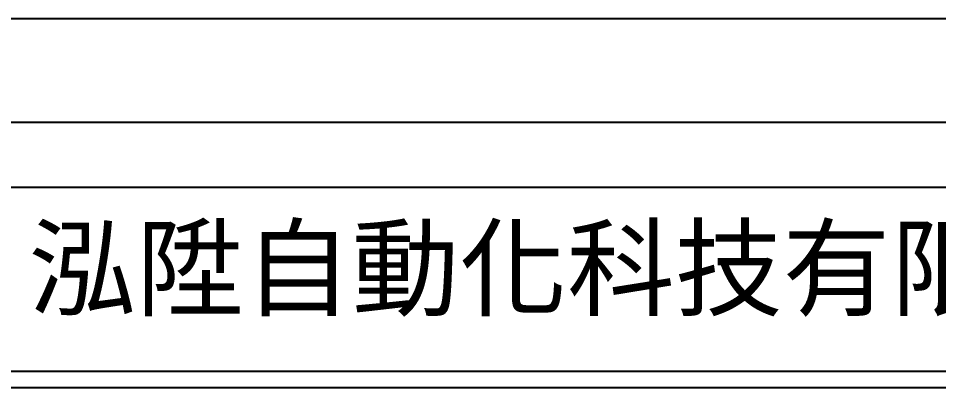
# Model space of a CAD drawing. Extents: x 926 to 1213, y -211 to -7.
# Drawn here: x 963.6 to 1033.5, y -211.2 to -183.1 of the extents above; entities that cross this region are included whole.
import ezdxf

# ---------------------------------------------------------------- set-up
doc = ezdxf.new("R2010")
doc.units = 0
doc.layers.add('圖框層', color=7, linetype='CONTINUOUS')
doc.layers.add('標尺寸層', color=3, linetype='CONTINUOUS')
doc.styles.add('STSL', font='kaiu.ttf')

msp = doc.modelspace()

# ---------------------------------------------------------------- linework, layer by layer
at = {"layer": '圖框層', "color": 7}
for p, q in [((926.992, -195.969), (1211.493, -195.969)), ((926.992, -209.969), (1211.493, -209.969)), ((925.742, -211.218), (1212.742, -211.218))]:
    msp.add_line(p, q, dxfattribs=at)
at = {"layer": '標尺寸層', "color": 7}
for p, q in [((930.283, -183.144), (1207.877, -183.144)), ((930.49, -191.028), (1208.361, -191.028))]:
    msp.add_line(p, q, dxfattribs=at)

# ---------------------------------------------------------------- texts
at = {"layer": '圖框層', "color": 7, "style": 'STSL'}
msp.add_text('泓陞自動化科技有限公司', height=6, dxfattribs=at).set_placement((964.346, -205.142))

doc.saveas('drawing.dxf')
